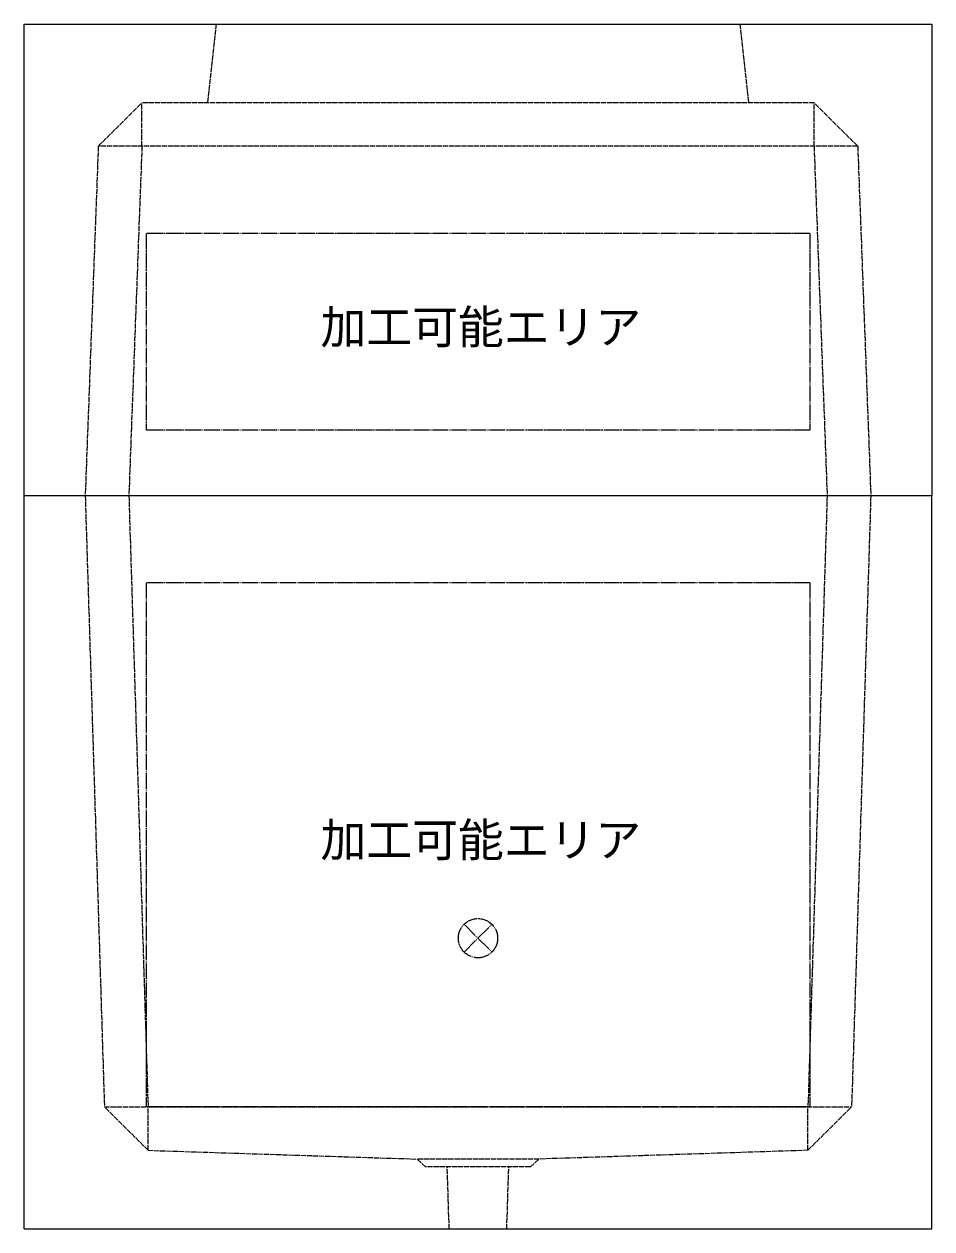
# Model space of a CAD drawing. Units: millimetres, scale not verified. Extents: x -3712 to 3712, y -2625 to 2625.
# Drawn here: x -558 to 482, y -1615 to -235 of the extents above; entities that cross this region are included whole.
import ezdxf
from ezdxf.enums import TextEntityAlignment as Align

# ---------------------------------------------------------------- set-up
doc = ezdxf.new("R2010")
doc.units = ezdxf.units.MM
doc.header["$LTSCALE"] = 10
doc.linetypes.add('LONG_DASHED1', pattern=[7, 6, -1])
doc.linetypes.add('LONG_DOUBLE_CHAIN', pattern=[21.8, 18, -1, 0.6, -0.6, 0.6, -1])
doc.layers.add('0-8_D-STR', color=7, linetype='LONG_DASHED1', lineweight=9)
doc.layers.add('0-A_D-STR-STR5', color=1, linetype='LONG_DOUBLE_CHAIN', lineweight=9)
doc.styles.add('ＭＳ ゴシック', font='')
doc.styles.get('ＭＳ ゴシック').set_extended_font_data('MS Gothic')

# ---------------------------------------------------------------- blocks, each defined once
blk = doc.blocks.new('A$C094B5667')
at = {"layer": '0-8_D-STR', "linetype": 'Continuous'}
for p, q in [((-5200, 5400), (5200, 5400)), ((-5200, 0), (-5200, 5400)), ((5200, 5400), (5200, 0)), ((-5200, 0), (5200, 0))]:
    blk.add_line(p, q, dxfattribs=at)
at = {"layer": '0-8_D-STR'}
for p, q in [((-3000, 5400), (-3100, 4500)), ((3000, 5400), (3100, 4500)), ((-4350, 4000), (-3850, 4500)), ((3850, 4500), (-3850, 4500)), ((-3850, 4000), (-3850, 4500)), ((4350, 4000), (3850, 4500)), ((3850, 4000), (3850, 4500)), ((-4350, 4000), (-4500, 0)), ((4350, 4000), (-4350, 4000)), ((-3850, 4000), (-4000, 0)), ((3850, 4000), (4000, 0)), ((4350, 4000), (4500, 0))]:
    blk.add_line(p, q, dxfattribs=at)
at = {"layer": '0-A_D-STR-STR5'}
for p, q in [((-3800, 3000), (-3800, 750)), ((3800, 3000), (-3800, 3000))]:
    blk.add_line(p, q, dxfattribs=at)
blk.add_lwpolyline([(3800, 3000), (3800, 750), (-3800, 750)], dxfattribs=at)
blk = doc.blocks.new('A$C7BB150D6')
at = {"layer": '0-8_D-STR', "linetype": 'Continuous'}
for p, q in [((-5200, 0), (5200, 0)), ((-5200, -8400), (-5200, 0)), ((5200, -8400), (5200, 0)), ((-5200, -8400), (5200, -8400))]:
    blk.add_line(p, q, dxfattribs=at)
at = {"layer": '0-8_D-STR'}
for p, q in [((-4500, 0), (-4280, -7000)), ((-4000, 0), (-3780, -7000)), ((4000, 0), (3780, -7000)), ((4500, 0), (4280, -7000)), ((-3780, -7500), (-4280, -7000)), ((-4280, -7000), (4280, -7000)), ((-3780, -7500), (-3780, -7000)), ((3780, -7500), (4280, -7000)), ((3780, -7500), (3780, -7000)), ((-3780, -7500), (-700, -7600)), ((3780, -7500), (700, -7600)), ((-600, -7690), (-700, -7600)), ((700, -7600), (-700, -7600)), ((600, -7690), (-600, -7690)), ((-329.8, -8400), (-352.5, -7690)), ((329.8, -8400), (352.5, -7690)), ((600, -7690), (700, -7600))]:
    blk.add_line(p, q, dxfattribs=at)
at = {"layer": '0-A_D-STR-STR5'}
for p, q in [((-3800, -1000), (-3800, -7000)), ((3800, -1000), (-3800, -1000)), ((3800, -1000), (3800, -7000)), ((3800, -7000), (-3800, -7000))]:
    blk.add_line(p, q, dxfattribs=at)
blk = doc.blocks.new('A$C1C640AAB')
at = {"layer": '0-A_D-STR-STR5'}
for p, q in [((-159.1, -159.1), (159.1, 159.1)), ((-159.1, 159.1), (159.1, -159.1))]:
    blk.add_line(p, q, dxfattribs=at)
blk.add_circle((0, 0), 225, dxfattribs=at)
blk = doc.blocks.new('A$C4932210c')
at = {"layer": '0-8_D-STR'}
blk.add_blockref('A$C7BB150D6', (0, 0), dxfattribs=at)
at = {"layer": '0-A_D-STR-STR5'}
blk.add_blockref('A$C1C640AAB', (0, -5070), dxfattribs=at)

msp = doc.modelspace()

# ---------------------------------------------------------------- block references
at = {"layer": '0-8_D-STR', "xscale": 0.1, "yscale": 0.1}
for name in ['A$C094B5667', 'A$C4932210c']:
    msp.add_blockref(name, (-37.5, -775), dxfattribs=at)

# ---------------------------------------------------------------- texts
at = {"layer": '0-A_D-STR-STR5', "style": 'ＭＳ ゴシック'}
for p in [(-217.98, -612.75), (-217.98, -1200.25)]:
    msp.add_text('加工可能エリア', height=38.49, dxfattribs=at).set_placement(p, align=Align.BOTTOM_LEFT)

doc.saveas('drawing.dxf')
